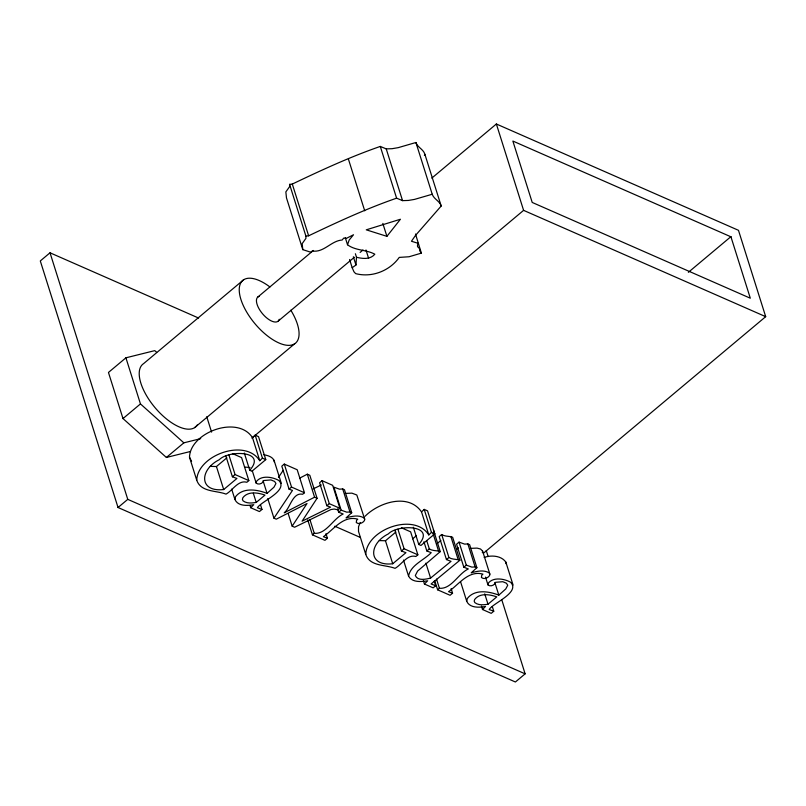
<?xml version="1.0" encoding="UTF-8"?>
<svg xmlns="http://www.w3.org/2000/svg" width="806" height="806" viewBox="0 0 806 806"><rect width="100%" height="100%" fill="white"/><g stroke="black" fill="none" stroke-linecap="round" stroke-linejoin="round"><path stroke-width="1.21" d="M415.493 234.012L421.367 253.124L409.075 256.751L399.252 257.406C389.641 270.907 371.788 277.909 355.658 273.617L353.985 271.824L352.182 267.723L355.96 265.023L356.494 257.285L355.386 253.749M345.26 493.413L351.9 493.151L356.816 494.995L364.715 519.205L364.433 520.605C362.801 523.094 358.751 524.746 356.292 522.53L356.564 520.303L357.793 519.175C343.366 515.094 333.805 529.431 323.397 536.715L327.417 538.247L324.939 540.332L312.446 534.841L307.741 519.89M482.341 552.563L482.623 551.163L480.537 549.017L477.051 548.11L470.422 548.362M482.623 551.163L489.867 574.164L489.595 575.565C487.952 578.053 483.902 579.705 481.444 577.489L481.716 575.252L482.945 574.134C468.518 570.054 458.967 584.39 448.549 591.675L452.569 593.206L450.091 595.281L437.608 589.801L434.706 580.602M250.726 507.74L253.739 504.667C247.533 505.866 237.931 506.39 234.939 499.498L235.493 496.808C242.767 487.136 257.225 489.504 267.038 493.373L273.98 487.177L275.954 483.459L274.604 481.444L270.987 479.923L263.784 480.527C262.968 483.469 258.605 485.283 256.177 483.106L255.905 482.23C260.63 474.875 272.237 476.739 278.886 480.497C288.699 490.733 261.114 501.312 257.406 507.74L261.98 509.442L259.441 511.568L250.726 507.74L250.001 505.443M482.512 609.517L485.524 606.444C479.318 607.653 469.717 608.167 466.724 601.276L467.279 598.586C474.553 588.914 489.01 591.282 498.823 595.15L505.765 588.954L507.74 585.237L506.39 583.222L502.773 581.7L495.569 582.305C494.753 585.247 490.391 587.06 487.962 584.884L487.69 584.007C492.416 576.653 504.022 578.517 510.672 582.285C520.485 592.511 492.899 603.09 489.192 609.517L493.766 611.22L491.227 613.346L482.512 609.517L481.424 606.072M424.409 155.417L424.873 154.268C423.452 149.231 417.488 147.407 415.916 142.511L398.184 147.659L392.059 148.697L386.225 148.878L380.291 146.43C350.126 156.858 321.07 170.338 292.306 184.06L289.586 184.373L289.606 186.639L285.848 191.909L286.483 197.903L302.794 249.648L310.512 252.137L312.396 251.009C323.891 252.832 331.155 240.732 342.167 240.007L343.699 238.123L346.661 238.223L353.502 234.758L349.159 240.067L347.527 244.772C355.567 250.827 366.277 249.528 374.83 254.202C370.186 259.764 362.74 258.726 356.494 257.285M424.873 154.268L441.194 206.014L415.453 235.483L411.463 241.256L418.465 243.422L417.528 244.812L417.538 246.626L419.442 248.52L419.815 250.938L421.367 253.124M360.252 522.469L358.539 526.721L358.509 531.416L365.763 554.417C369.914 566.598 385.268 564.553 395.051 568.341C401.479 564.915 407.272 553.974 415.876 556.493L417.871 554.82L410.617 531.819L401.438 527.789M299.61 478.16L307.318 474.19L309.816 475.288L317.07 498.289L302.089 521.19L330.551 507.135L326.833 505.735L319.589 482.744L322.057 480.668L332.666 485.323L339.91 508.314L338.107 509.835L334.208 509.049L330.934 509.543L294.603 527.235L292.165 526.167L288.175 513.513M292.165 526.167L307.015 503.518L276.257 519.185L273.939 518.167L267.783 498.612M278.453 477.434L283.228 470.301M273.939 518.167L292.467 490.421L289.062 489.151L281.808 466.15L284.286 464.075L297.202 469.747L304.456 492.748L302.643 494.269C292.578 492.033 290.251 508.092 284.236 512.807L314.572 497.191L317.07 498.289M386.91 236.339L400.421 219.252L366.267 229.831L386.91 236.339L382.83 223.403M255.17 435.159L262.424 458.161L259.764 460.7L252.52 437.698L255.17 435.159L258.525 436.63L265.779 459.632L251.935 471.228L249.749 470.271C267.491 450.242 228.289 450.091 219.343 459.672C199.525 469.424 198.588 492.436 223.695 489.544L236.924 478.452L232.41 476.779L225.892 456.075M424.198 509.382L431.452 532.383L428.792 534.922L421.538 511.921L424.198 509.382L427.553 510.853L434.797 533.854L420.964 545.45L418.767 544.493C436.52 524.464 397.308 524.313 388.371 533.894C368.554 543.637 367.617 566.658 392.713 563.757L405.942 552.674L401.438 551.002L394.91 530.298M289.586 184.373L305.907 236.118L308.627 235.805C337.392 222.083 366.448 208.613 396.602 198.175L402.547 200.634L408.38 200.442L414.496 199.404L432.228 194.256C433.799 199.153 439.764 200.976 441.194 206.014M434.243 581.116L435.693 585.72L433.154 587.846L424.44 584.018L427.643 580.794C421.347 581.791 412.138 582.748 408.561 576.149L403.484 560.049M351.728 512.737L349.965 511.961L346.741 512.163L341.14 510.168L333.896 487.167L339.497 489.171L342.711 488.96L344.484 489.736L351.728 512.737L346.056 517.885C351.769 516.273 358.71 514.581 364.07 517.996L364.715 519.205M365.037 516.293C378.649 502.521 408.36 492.637 421.538 511.921M437.608 589.801L439.421 588.279C451.42 589.317 458.211 573.64 468.326 568.945L463.823 567.202L456.569 544.201L459.047 542.126L464.649 544.121L467.863 543.919L469.636 544.695L476.89 567.696L471.208 572.834C476.93 571.232 483.862 569.54 489.222 572.955L489.867 574.164M256.217 502.43L264.983 495.096C257.97 492.637 248.077 490.904 242.868 497.705L242.405 499.377L243.029 500.808C246.737 503.74 251.855 503.115 256.217 502.43L253.316 493.232M488.003 604.218L496.768 596.873C489.756 594.415 479.862 592.682 474.653 599.493L474.19 601.155L474.815 602.586C478.522 605.528 483.64 604.903 488.003 604.218L484.738 593.861M198.598 318.038L50.022 252.792L40.3 260.942L118.039 507.508L515.407 681.997L525.129 673.846L501.735 599.644M156.626 352.293L154.782 350.63L125.917 357.814L108.457 372.453L122.996 418.556L166.389 457.465L190.448 451.481M243.624 279.783L143.619 363.607A40.975 18.538 50 0 0 156.112 408.904A40.975 18.538 50 0 0 197.218 425.004M257.577 297.253L313.393 250.465M122.996 418.556L140.456 403.917L125.917 357.814M431.804 178.116L496.365 124.003L738.477 230.315L765.7 316.667L483.368 553.319M278.312 321L354.338 257.265M360.111 252.429L363.002 250.001M194.659 427.613L294.664 343.779M166.389 457.465L183.849 442.837L200.694 438.645M118.039 507.508L127.761 499.357L525.129 673.846M210.295 466.362L216.441 466.543L226.839 457.828M251.865 438.121L523.598 210.356L765.7 316.667M232.41 476.779L235.07 474.553L248.842 480.598L246.848 482.27C238.254 479.751 232.45 490.693 226.033 494.118C216.24 490.33 200.885 492.375 196.735 480.195L189.491 457.193C190.246 432.288 237.8 414.717 252.52 437.698M289.062 489.151L291.54 487.076L304.456 492.748M326.833 505.735L329.311 503.659L339.91 508.314M337.583 508.798L338.661 512.243L341.14 510.168M312.446 534.841L314.259 533.32C326.269 534.358 333.059 518.691 343.175 513.996L338.661 512.243M688.364 272.317L730.77 236.773M379.324 540.584L385.47 540.766L395.857 532.051M412.632 538.851L416.208 535.849M401.438 551.002L404.098 548.775L417.871 554.82M435.693 585.72L431.069 583.997L459.883 560.23L452.629 537.229C449.133 535.899 445.053 536.756 441.678 534.499L439.199 536.574L446.453 559.576L451.028 561.349L430.595 578.083C425.931 579.252 417.669 581.176 415.312 575.524L417.599 571.081L440.267 551.616L433.376 529.764M423.936 541.763L426.837 550.961L429.316 548.886C432.681 551.133 436.771 550.286 440.267 551.616M437.054 543.597L440.832 540.584M446.453 559.576L448.932 557.5C452.297 559.747 456.387 558.901 459.883 560.23M463.823 567.202L466.301 565.127L471.903 567.122L475.117 566.92L476.89 567.696M456.901 549.138L458.574 547.858M313.121 488.91L321.342 485M484.164 557.44C491.166 554.931 501.282 555.566 505.836 562.084L513.09 585.075M244.601 467.047L249.981 467.53M263.451 454.624C267.33 455.39 272.075 456.478 274.05 460.297L281.304 483.298M426.837 550.961L431.22 552.654C424.067 560.17 410.466 565.117 408.561 576.149M262.424 458.161L265.779 459.632M431.452 532.383L434.797 533.854M232.41 453.566L241.588 457.596L248.842 480.598M334.752 526.217L360.121 537.35M140.456 403.917L183.849 442.837M191.586 461.364L189.491 457.193M428.792 534.922C414.072 511.941 366.529 529.512 365.763 554.417M259.764 460.7C245.044 437.718 197.5 455.289 196.735 480.195M496.365 124.003L523.598 210.356M415.916 142.511L432.228 194.256M386.225 148.878L402.547 200.634M380.291 146.43L396.602 198.175M486.26 550.569L488.144 556.553M494.834 582.496L498.823 595.15M485.514 577.106L487.962 584.884M492.315 606.616L493.766 611.22M348.394 159.044L364.715 210.799M467.863 543.919L475.117 566.92M459.047 542.126L466.301 565.127M365.984 249.991L368.584 258.222M450.866 536.453L458.12 559.455M460.558 581.72L466.724 601.276M441.678 534.499L448.932 557.5M353.36 256.782L355.96 265.023M345.311 237.71L347.527 244.772M349.592 259.492L352.182 267.723M451.118 588.612L452.569 593.206M433.064 533.582L438.494 550.83M426.777 540.836L429.316 548.886M436.52 579.081L439.421 588.279M425.89 563.132L430.595 578.083M413.337 527.235L418.767 544.493M423.351 580.572L424.44 584.018M292.306 184.06L308.627 235.805M397.932 529.22L404.098 548.775M385.47 540.766L392.713 563.757M342.711 488.96L349.965 511.961M322.057 480.668L329.311 503.659M307.318 474.19L314.572 497.191M325.967 533.653L327.417 538.247M309.907 519.527L314.259 533.32M284.286 464.075L291.54 487.076M263.048 480.719L267.038 493.373M252.278 470.734L256.177 483.106M244.309 453.022L249.749 470.271M260.529 504.838L261.98 509.442M228.904 454.997L235.07 474.553M231.675 489.141L234.939 499.498M206.749 416.742L211.595 432.107M216.441 466.543L223.695 489.544M50.022 252.792L127.761 499.357M505.836 562.084L506.027 563.686M274.05 460.297L274.242 461.909M302.794 249.648L302.169 243.654L305.917 238.385L305.907 236.118M290.825 310.209A40.975 18.538 50 0 1 283.45 344.595A40.975 18.538 50 0 1 240.067 296.366A40.975 18.538 50 0 1 269.899 286.946M279.249 319.267A15.767 7.133 50 0 1 262.937 314.239A15.767 7.133 50 0 1 259.23 296.336M730.941 236.813L512.858 141.05L532.212 202.447L750.305 298.21L730.941 236.813"/></g></svg>
